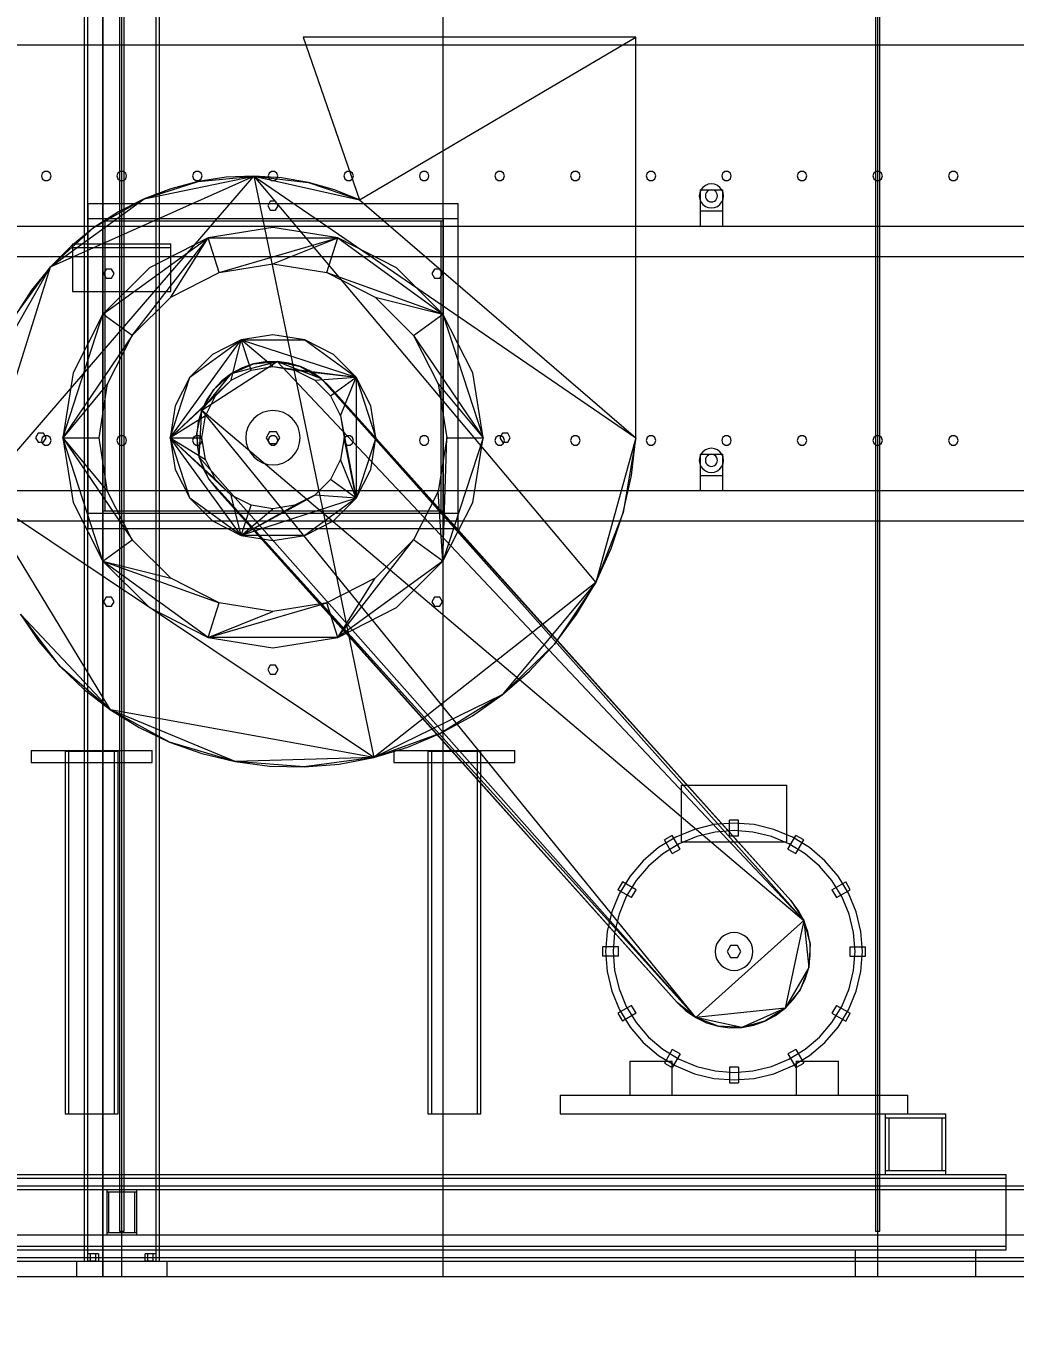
# Model space of a CAD drawing. Header units: millimetres. Extents: x -1970 to 59977, y -50268 to 6837.
# Drawn here: x 44712 to 46021, y -56 to 1655 of the extents above; entities that cross this region are included whole.
import ezdxf

# ---------------------------------------------------------------- set-up
doc = ezdxf.new("R2010")
doc.units = ezdxf.units.MM
for name, color, linetype, lineweight in [('COTAS_O', 1, 'Continuous', 0), ('COTAS_P', 1, 'Continuous', 0), ('lateral_secador', 7, 'Continuous', 0)]:
    doc.layers.add(name, color=color, linetype=linetype, lineweight=lineweight)
doc.dimstyles.new('R19_100', dxfattribs={"dimtxt": 250, "dimasz": 150, "dimexe": 150, "dimexo": 80, "dimgap": 100, "dimtad": 1, "dimtih": 1, "dimtoh": 1, "dimdsep": 46, "dimcen": 0.09, "dimadec": 0, "dimazin": 0, "dimtfac": 1, "dimtdec": 4, "dimtofl": 0, "dimtmove": 0, "dimatfit": 3, "dimfxl": 1, "dimtolj": 1, "dimtzin": 0, "dimarcsym": 0})

# ---------------------------------------------------------------- blocks, each defined once
blk = doc.blocks.new('*D22')
at = {"layer": 'COTAS_O', "color": 0, "lineweight": -2, "transparency": 16777216}
for p, q in [((38839.3, -80), (38839.3, -1050)), ((58839.3, -80), (58839.3, -1050)), ((38989.3, -900), (58689.3, -900))]:
    blk.add_line(p, q, dxfattribs=at)
at = {"layer": 'COTAS_O', "color": 0, "transparency": 16777216}
for points in [[(38989.3, -875), (38989.3, -925), (38839.3, -900)], [(58689.3, -875), (58689.3, -925), (58839.3, -900)]]:
    blk.add_solid(points, dxfattribs=at)
at = {"layer": 'Defpoints', "color": 0, "transparency": 16777216}
for p in [(38839.3, 0), (58839.3, 0), (58839.3, -900)]:
    blk.add_point(p, dxfattribs=at)
blk = doc.blocks.new('*D24')
at = {"layer": 'COTAS_P', "color": 0, "lineweight": -2, "transparency": 16777216}
for p, q in [((112.7, -80), (112.7, -2650)), ((59977.3, -80), (59977.3, -2650)), ((262.7, -2500), (59827.3, -2500))]:
    blk.add_line(p, q, dxfattribs=at)
at = {"layer": 'COTAS_P', "color": 0, "transparency": 16777216}
for points in [[(262.7, -2475), (262.7, -2525), (112.7, -2500)], [(59827.3, -2475), (59827.3, -2525), (59977.3, -2500)]]:
    blk.add_solid(points, dxfattribs=at)
at = {"layer": 'Defpoints', "color": 0, "transparency": 16777216}
for p in [(112.7, 0), (59977.3, 0), (59977.3, -2500)]:
    blk.add_point(p, dxfattribs=at)

msp = doc.modelspace()

# ---------------------------------------------------------------- linework, layer by layer
at = {"layer": 'lateral_secador'}
for p, q in [((44789.253, 2925), (44789.253, 20)), ((44794.253, 20), (44794.253, 2925)), ((44814.253, 0), (44814.253, 2925)), ((44814.253, 2925), (44814.253, 1400)), ((44836.253, 2925), (44836.253, 60)), ((44839.253, 0), (44839.253, 2925)), ((44839.253, 1400), (44839.253, 2925)), ((44842.253, 60), (44842.253, 2925)), ((44884.253, 2925), (44884.253, 20)), ((44889.253, 20), (44889.253, 2925)), ((45264.253, 0), (45264.253, 2925)), ((45264.253, 1400), (45264.253, 2925)), ((45836.253, 2925), (45836.253, 60)), ((45839.253, 0), (45839.253, 2925)), ((45842.253, 60), (45842.253, 2925)), ((39189.253, 1630), (58489.253, 1630)), ((45519.253, 1640), (45079.253, 1640)), ((45079.253, 1640), (45153.83, 1424.797)), ((45153.83, 1424.797), (45519.253, 1640)), ((45519.253, 1110), (45519.253, 1640)), ((44650.883, 1035.68), (45014.035, 1456.166)), ((44734.116, 1460.082), (44732.903, 1456.35)), ((44732.903, 1456.35), (44734.116, 1452.618)), ((44737.291, 1462.389), (44734.116, 1460.082)), ((44741.215, 1462.389), (44737.291, 1462.389)), ((44744.39, 1460.082), (44741.215, 1462.389)), ((44745.603, 1456.35), (44744.39, 1460.082)), ((44744.39, 1452.618), (44745.603, 1456.35)), ((44744.721, 1336.003), (45014.035, 1456.166)), ((44834.116, 1460.082), (44832.903, 1456.35)), ((44832.903, 1456.35), (44834.116, 1452.618)), ((44837.291, 1462.389), (44834.116, 1460.082)), ((44841.215, 1462.389), (44837.291, 1462.389)), ((44844.39, 1460.082), (44841.215, 1462.389)), ((44845.603, 1456.35), (44844.39, 1460.082)), ((44844.39, 1452.618), (44845.603, 1456.35)), ((44868.793, 1426.139), (45014.035, 1456.166)), ((44934.116, 1460.082), (44932.903, 1456.35)), ((44932.903, 1456.35), (44934.116, 1452.618)), ((44937.291, 1462.389), (44934.116, 1460.082)), ((44941.215, 1462.389), (44937.291, 1462.389)), ((44940.439, 1449.018), (45014.035, 1456.166)), ((44944.39, 1460.082), (44941.215, 1462.389)), ((44945.603, 1456.35), (44944.39, 1460.082)), ((44944.39, 1452.618), (44945.603, 1456.35)), ((45014.035, 1456.166), (44977.205, 1454.562)), ((45014.035, 1456.166), (45086.226, 1447.791)), ((45050.51, 1453.878), (45014.035, 1456.166)), ((45014.035, 1456.166), (45153.83, 1424.797)), ((45014.035, 1456.166), (45519.253, 1110)), ((45014.035, 1456.166), (45466.161, 918.439)), ((45014.035, 1456.166), (45172.691, 686.788)), ((45034.116, 1460.082), (45032.903, 1456.35)), ((45032.903, 1456.35), (45034.116, 1452.618)), ((45037.291, 1462.389), (45034.116, 1460.082)), ((45041.215, 1462.389), (45037.291, 1462.389)), ((45044.39, 1460.082), (45041.215, 1462.389)), ((45045.603, 1456.35), (45044.39, 1460.082)), ((45044.39, 1452.618), (45045.603, 1456.35)), ((45134.116, 1460.082), (45132.903, 1456.35)), ((45132.903, 1456.35), (45134.116, 1452.618)), ((45137.291, 1462.389), (45134.116, 1460.082)), ((45141.215, 1462.389), (45137.291, 1462.389)), ((45144.39, 1460.082), (45141.215, 1462.389)), ((45145.603, 1456.35), (45144.39, 1460.082)), ((45144.39, 1452.618), (45145.603, 1456.35)), ((45234.116, 1460.082), (45232.903, 1456.35)), ((45232.903, 1456.35), (45234.116, 1452.618)), ((45237.291, 1462.389), (45234.116, 1460.082)), ((45241.215, 1462.389), (45237.291, 1462.389)), ((45244.39, 1460.082), (45241.215, 1462.389)), ((45245.603, 1456.35), (45244.39, 1460.082)), ((45244.39, 1452.618), (45245.603, 1456.35)), ((45334.116, 1460.082), (45332.903, 1456.35)), ((45332.903, 1456.35), (45334.116, 1452.618)), ((45337.291, 1462.389), (45334.116, 1460.082)), ((45341.215, 1462.389), (45337.291, 1462.389)), ((45344.39, 1460.082), (45341.215, 1462.389)), ((45345.603, 1456.35), (45344.39, 1460.082)), ((45344.39, 1452.618), (45345.603, 1456.35)), ((45434.116, 1460.082), (45432.903, 1456.35)), ((45432.903, 1456.35), (45434.116, 1452.618)), ((45437.291, 1462.389), (45434.116, 1460.082)), ((45441.215, 1462.389), (45437.291, 1462.389)), ((45444.39, 1460.082), (45441.215, 1462.389)), ((45445.603, 1456.35), (45444.39, 1460.082)), ((45444.39, 1452.618), (45445.603, 1456.35)), ((45534.116, 1460.082), (45532.903, 1456.35)), ((45532.903, 1456.35), (45534.116, 1452.618)), ((45537.291, 1462.389), (45534.116, 1460.082)), ((45541.215, 1462.389), (45537.291, 1462.389)), ((45544.39, 1460.082), (45541.215, 1462.389)), ((45545.603, 1456.35), (45544.39, 1460.082)), ((45544.39, 1452.618), (45545.603, 1456.35)), ((45634.116, 1460.082), (45632.903, 1456.35)), ((45632.903, 1456.35), (45634.116, 1452.618)), ((45637.291, 1462.389), (45634.116, 1460.082)), ((45641.215, 1462.389), (45637.291, 1462.389)), ((45644.39, 1460.082), (45641.215, 1462.389)), ((45645.603, 1456.35), (45644.39, 1460.082)), ((45644.39, 1452.618), (45645.603, 1456.35)), ((45734.116, 1460.082), (45732.903, 1456.35)), ((45732.903, 1456.35), (45734.116, 1452.618)), ((45737.291, 1462.389), (45734.116, 1460.082)), ((45741.215, 1462.389), (45737.291, 1462.389)), ((45744.39, 1460.082), (45741.215, 1462.389)), ((45745.603, 1456.35), (45744.39, 1460.082)), ((45744.39, 1452.618), (45745.603, 1456.35)), ((45834.116, 1460.082), (45832.903, 1456.35)), ((45832.903, 1456.35), (45834.116, 1452.618)), ((45837.291, 1462.389), (45834.116, 1460.082)), ((45841.215, 1462.389), (45837.291, 1462.389)), ((45844.39, 1460.082), (45841.215, 1462.389)), ((45845.603, 1456.35), (45844.39, 1460.082)), ((45844.39, 1452.618), (45845.603, 1456.35)), ((45934.116, 1460.082), (45932.903, 1456.35)), ((45932.903, 1456.35), (45934.116, 1452.618)), ((45937.291, 1462.389), (45934.116, 1460.082)), ((45941.215, 1462.389), (45937.291, 1462.389)), ((45944.39, 1460.082), (45941.215, 1462.389)), ((45945.603, 1456.35), (45944.39, 1460.082)), ((45944.39, 1452.618), (45945.603, 1456.35)), ((44734.116, 1452.618), (44737.291, 1450.311)), ((44737.291, 1450.311), (44741.215, 1450.311)), ((44741.215, 1450.311), (44744.39, 1452.618)), ((44834.116, 1452.618), (44837.291, 1450.311)), ((44837.291, 1450.311), (44841.215, 1450.311)), ((44841.215, 1450.311), (44844.39, 1452.618)), ((44868.793, 1426.139), (44940.439, 1449.018)), ((44904.159, 1439.529), (44868.793, 1426.139)), ((44940.439, 1449.018), (44904.159, 1439.529)), ((44934.116, 1452.618), (44937.291, 1450.311)), ((44937.291, 1450.311), (44941.215, 1450.311)), ((44977.205, 1454.562), (44940.439, 1449.018)), ((44941.215, 1450.311), (44944.39, 1452.618)), ((45034.116, 1452.618), (45037.291, 1450.311)), ((45037.291, 1450.311), (45041.215, 1450.311)), ((45041.215, 1450.311), (45044.39, 1452.618)), ((45086.226, 1447.791), (45050.51, 1453.878)), ((45086.226, 1447.791), (45153.83, 1424.797)), ((45120.789, 1438.04), (45086.226, 1447.791)), ((45153.83, 1424.797), (45120.789, 1438.04)), ((45134.116, 1452.618), (45137.291, 1450.311)), ((45137.291, 1450.311), (45141.215, 1450.311)), ((45141.215, 1450.311), (45144.39, 1452.618)), ((45234.116, 1452.618), (45237.291, 1450.311)), ((45237.291, 1450.311), (45241.215, 1450.311)), ((45241.215, 1450.311), (45244.39, 1452.618)), ((45334.116, 1452.618), (45337.291, 1450.311)), ((45337.291, 1450.311), (45341.215, 1450.311)), ((45341.215, 1450.311), (45344.39, 1452.618)), ((45434.116, 1452.618), (45437.291, 1450.311)), ((45437.291, 1450.311), (45441.215, 1450.311)), ((45441.215, 1450.311), (45444.39, 1452.618)), ((45534.116, 1452.618), (45537.291, 1450.311)), ((45537.291, 1450.311), (45541.215, 1450.311)), ((45541.215, 1450.311), (45544.39, 1452.618)), ((45605.397, 1438), (45603.798, 1434.141)), ((45604.253, 1438), (45634.253, 1438)), ((45604.253, 1438), (45604.253, 1410)), ((45607.939, 1441.314), (45605.397, 1438)), ((45611.253, 1443.856), (45607.939, 1441.314)), ((45615.112, 1445.455), (45611.253, 1443.856)), ((45619.253, 1446), (45615.112, 1445.455)), ((45617.182, 1437.727), (45615.253, 1436.928)), ((45619.253, 1438), (45617.182, 1437.727)), ((45623.394, 1445.455), (45619.253, 1446)), ((45621.324, 1437.727), (45619.253, 1438)), ((45623.253, 1436.928), (45621.324, 1437.727)), ((45627.253, 1443.856), (45623.394, 1445.455)), ((45630.567, 1441.314), (45627.253, 1443.856)), ((45633.109, 1438), (45630.567, 1441.314)), ((45634.708, 1434.141), (45633.109, 1438)), ((45634.116, 1452.618), (45637.291, 1450.311)), ((45634.253, 1410), (45634.253, 1438)), ((45637.291, 1450.311), (45641.215, 1450.311)), ((45641.215, 1450.311), (45644.39, 1452.618)), ((45734.116, 1452.618), (45737.291, 1450.311)), ((45737.291, 1450.311), (45741.215, 1450.311)), ((45741.215, 1450.311), (45744.39, 1452.618)), ((45834.116, 1452.618), (45837.291, 1450.311)), ((45837.291, 1450.311), (45841.215, 1450.311)), ((45841.215, 1450.311), (45844.39, 1452.618)), ((45934.116, 1452.618), (45937.291, 1450.311)), ((45937.291, 1450.311), (45941.215, 1450.311)), ((45941.215, 1450.311), (45944.39, 1452.618)), ((44744.721, 1336.003), (44868.793, 1426.139)), ((44802.473, 1388.051), (44868.793, 1426.139)), ((44868.793, 1426.139), (44834.759, 1408.935)), ((45035.753, 1423.062), (45032.253, 1417)), ((45042.753, 1423.062), (45035.753, 1423.062)), ((45046.253, 1417), (45042.753, 1423.062)), ((45153.83, 1424.797), (45519.253, 1110)), ((45603.798, 1434.141), (45603.253, 1430)), ((45603.253, 1430), (45603.798, 1425.859)), ((45603.798, 1425.859), (45605.397, 1422)), ((45605.397, 1422), (45607.939, 1418.686)), ((45611.526, 1432.071), (45611.253, 1430)), ((45611.253, 1430), (45611.526, 1427.929)), ((45612.325, 1434), (45611.526, 1432.071)), ((45611.526, 1427.929), (45612.325, 1426)), ((45613.596, 1435.657), (45612.325, 1434)), ((45612.325, 1426), (45613.596, 1424.343)), ((45615.253, 1436.928), (45613.596, 1435.657)), ((45613.596, 1424.343), (45615.253, 1423.072)), ((45615.253, 1423.072), (45617.182, 1422.273)), ((45617.182, 1422.273), (45619.253, 1422)), ((45619.253, 1422), (45621.324, 1422.273)), ((45621.324, 1422.273), (45623.253, 1423.072)), ((45624.91, 1435.657), (45623.253, 1436.928)), ((45623.253, 1423.072), (45624.91, 1424.343)), ((45626.181, 1434), (45624.91, 1435.657)), ((45624.91, 1424.343), (45626.181, 1426)), ((45626.98, 1432.071), (45626.181, 1434)), ((45626.181, 1426), (45626.98, 1427.929)), ((45627.253, 1430), (45626.98, 1432.071)), ((45626.98, 1427.929), (45627.253, 1430)), ((45630.567, 1418.686), (45633.109, 1422)), ((45633.109, 1422), (45634.708, 1425.859)), ((45635.253, 1430), (45634.708, 1434.141)), ((45634.708, 1425.859), (45635.253, 1430)), ((44794.253, 1420), (45284.253, 1420)), ((44794.253, 1420), (44794.253, 1400)), ((44834.759, 1408.935), (44802.473, 1388.051)), ((45032.253, 1417), (45035.753, 1410.938)), ((45035.753, 1410.938), (45042.753, 1410.938)), ((45042.753, 1410.938), (45046.253, 1417)), ((45284.253, 1400), (45284.253, 1420)), ((45604.253, 1410), (45634.253, 1410)), ((45604.253, 1410), (45604.253, 1390)), ((45607.939, 1418.686), (45611.253, 1416.144)), ((45611.253, 1416.144), (45615.112, 1414.545)), ((45615.112, 1414.545), (45619.253, 1414)), ((45619.253, 1414), (45623.394, 1414.545)), ((45623.394, 1414.545), (45627.253, 1416.144)), ((45627.253, 1416.144), (45630.567, 1418.686)), ((45634.253, 1390), (45634.253, 1410)), ((39189.253, 1390), (58489.253, 1390)), ((44744.721, 1336.003), (44802.473, 1388.051)), ((44802.473, 1388.051), (44772.334, 1363.666)), ((44794.253, 1400), (45284.253, 1400)), ((44794.253, 1400), (44814.253, 1400)), ((44794.253, 1400), (44794.253, 1010)), ((44814.253, 1400), (44839.253, 1400)), ((44814.253, 1400), (45264.253, 1400)), ((44814.253, 1400), (44814.253, 1397)), ((44814.253, 1010), (44814.253, 1400)), ((44814.253, 1397), (45264.253, 1397)), ((44814.253, 1397), (44817.253, 1397)), ((44814.253, 1397), (44814.253, 1013)), ((44817.253, 1013), (44817.253, 1397)), ((44839.253, 1400), (45264.253, 1400)), ((45039.253, 1388), (44953.346, 1374.394)), ((45125.16, 1374.394), (45039.253, 1388)), ((45261.253, 1397), (45264.253, 1397)), ((45261.253, 1397), (45261.253, 1013)), ((45264.253, 1397), (45264.253, 1400)), ((45264.253, 1400), (45284.253, 1400)), ((45264.253, 1400), (45264.253, 1010)), ((45264.253, 1013), (45264.253, 1397)), ((45284.253, 1010), (45284.253, 1400)), ((45604.253, 1390), (45634.253, 1390)), ((44814.346, 1273.404), (44953.346, 1374.394)), ((44853.179, 1245.191), (44953.346, 1374.394)), ((44953.346, 1374.394), (44875.849, 1334.907)), ((44904.063, 1296.074), (44953.346, 1374.394)), ((44953.346, 1374.394), (45125.16, 1374.394)), ((44968.179, 1328.743), (44953.346, 1374.394)), ((44968.179, 1328.743), (45125.16, 1374.394)), ((45039.253, 1340), (45125.16, 1374.394)), ((45110.327, 1328.743), (45125.16, 1374.394)), ((45125.16, 1374.394), (45264.16, 1273.404)), ((45202.657, 1334.907), (45125.16, 1374.394)), ((44772.334, 1363.666), (44744.721, 1336.003)), ((44774.253, 1366.5), (44904.253, 1366.5)), ((44774.253, 1366.5), (44774.253, 1303.5)), ((44774.253, 1366.5), (44774.253, 1361.5)), ((44774.253, 1361.5), (44904.253, 1361.5)), ((44904.253, 1303.5), (44904.253, 1366.5)), ((44904.253, 1361.5), (44904.253, 1366.5)), ((39189.253, 1350), (58489.253, 1350)), ((44650.883, 1035.68), (44744.721, 1336.003)), ((44666.252, 1198.403), (44744.721, 1336.003)), ((44698.479, 1271.933), (44744.721, 1336.003)), ((44744.721, 1336.003), (44719.993, 1305.324)), ((44968.179, 1328.743), (45039.253, 1340)), ((45039.253, 1340), (45110.327, 1328.743)), ((44875.849, 1334.907), (44814.346, 1273.404)), ((44818.671, 1333.144), (44815.171, 1327.082)), ((44815.171, 1327.082), (44818.671, 1321.02)), ((44825.671, 1333.144), (44818.671, 1333.144)), ((44818.671, 1321.02), (44825.671, 1321.02)), ((44829.171, 1327.082), (44825.671, 1333.144)), ((44825.671, 1321.02), (44829.171, 1327.082)), ((44904.063, 1296.074), (44968.179, 1328.743)), ((45110.327, 1328.743), (45264.16, 1273.404)), ((45110.327, 1328.743), (45174.443, 1296.074)), ((45264.16, 1273.404), (45202.657, 1334.907)), ((45252.835, 1333.144), (45249.335, 1327.082)), ((45249.335, 1327.082), (45252.835, 1321.02)), ((45259.835, 1333.144), (45252.835, 1333.144)), ((45252.835, 1321.02), (45259.835, 1321.02)), ((45263.335, 1327.082), (45259.835, 1333.144)), ((45259.835, 1321.02), (45263.335, 1327.082)), ((44719.993, 1305.324), (44698.479, 1271.933)), ((44774.253, 1303.5), (44904.253, 1303.5)), ((44853.179, 1245.191), (44904.063, 1296.074)), ((45174.443, 1296.074), (45264.16, 1273.404)), ((45174.443, 1296.074), (45225.327, 1245.191)), ((44761.253, 1110), (44814.346, 1273.404)), ((44814.346, 1273.404), (44774.859, 1195.907)), ((44853.179, 1245.191), (44814.346, 1273.404)), ((45225.327, 1245.191), (45264.16, 1273.404)), ((45264.16, 1273.404), (45317.253, 1110)), ((45303.647, 1195.907), (45264.16, 1273.404)), ((44853.179, 1245.191), (44761.253, 1110)), ((44820.51, 1181.074), (44853.179, 1245.191)), ((44903.253, 1110), (44997.227, 1239.344)), ((44929.227, 1189.939), (44997.227, 1239.344)), ((44997.227, 1239.344), (44959.314, 1220.026)), ((44984.001, 1186.048), (44997.227, 1239.344)), ((45039.253, 1246), (44997.227, 1239.344)), ((44997.227, 1239.344), (45081.279, 1239.344)), ((44997.227, 1239.344), (45149.279, 1189.939)), ((45010.206, 1199.399), (44997.227, 1239.344)), ((45039.253, 1204), (44997.227, 1239.344)), ((45081.279, 1239.344), (45039.253, 1246)), ((45081.279, 1239.344), (45149.279, 1189.939)), ((45119.192, 1220.026), (45081.279, 1239.344)), ((45225.327, 1245.191), (45317.253, 1110)), ((45225.327, 1245.191), (45257.996, 1181.074)), ((44959.314, 1220.026), (44929.227, 1189.939)), ((45149.279, 1189.939), (45119.192, 1220.026)), ((44945.028, 1146.37), (45044.726, 1210.852)), ((44984.001, 1186.048), (45010.206, 1199.399)), ((44984.401, 1194.807), (45044.726, 1210.852)), ((44984.401, 1194.807), (45013.293, 1207.607)), ((44998.343, 1202.344), (44984.401, 1194.807)), ((45013.293, 1207.607), (44998.343, 1202.344)), ((45010.206, 1199.399), (45039.253, 1204)), ((45013.293, 1207.607), (45044.726, 1210.852)), ((45028.881, 1210.466), (45013.293, 1207.607)), ((45044.726, 1210.852), (45028.881, 1210.466)), ((45039.253, 1204), (45149.279, 1189.939)), ((45039.253, 1204), (45068.3, 1199.399)), ((45044.726, 1210.852), (45075.623, 1204.224)), ((45060.435, 1208.754), (45044.726, 1210.852)), ((45044.726, 1210.852), (45102.96, 1188.374)), ((45044.726, 1210.852), (45741.597, 470.91)), ((45075.623, 1204.224), (45060.435, 1208.754)), ((45068.3, 1199.399), (45149.279, 1189.939)), ((45068.3, 1199.399), (45094.505, 1186.048)), ((45075.623, 1204.224), (45102.96, 1188.374)), ((45089.915, 1197.375), (45075.623, 1204.224)), ((44774.859, 1195.907), (44761.253, 1110)), ((44820.51, 1181.074), (44761.253, 1110)), ((44809.253, 1110), (44820.51, 1181.074)), ((44903.253, 1110), (44929.227, 1189.939)), ((44984.001, 1186.048), (44903.253, 1110)), ((44929.227, 1189.939), (44909.909, 1152.026)), ((44945.028, 1146.37), (44984.401, 1194.807)), ((44960.879, 1173.707), (44984.401, 1194.807)), ((44971.81, 1185.183), (44960.879, 1173.707)), ((44963.206, 1165.252), (44984.001, 1186.048)), ((44984.401, 1194.807), (44971.81, 1185.183)), ((45102.96, 1188.374), (45089.915, 1197.375)), ((45094.505, 1186.048), (45149.279, 1189.939)), ((45094.505, 1186.048), (45115.3, 1165.252)), ((45102.96, 1188.374), (45724.436, 497.443)), ((45114.436, 1177.443), (45102.96, 1188.374)), ((45102.96, 1188.374), (45741.597, 470.91)), ((45115.3, 1165.252), (45149.279, 1189.939)), ((45128.652, 1139.048), (45149.279, 1189.939)), ((45149.279, 1189.939), (45175.253, 1110)), ((45168.597, 1152.026), (45149.279, 1189.939)), ((45149.279, 1189.939), (45149.279, 1030.061)), ((45257.996, 1181.074), (45317.253, 1110)), ((45257.996, 1181.074), (45269.253, 1110)), ((45317.253, 1110), (45303.647, 1195.907)), ((44963.206, 1165.252), (44903.253, 1110)), ((44945.028, 1146.37), (44960.879, 1173.707)), ((44949.854, 1139.048), (44963.206, 1165.252)), ((44960.879, 1173.707), (44951.878, 1160.662)), ((45724.436, 497.443), (45114.436, 1177.443)), ((45115.3, 1165.252), (45128.652, 1139.048)), ((44909.909, 1152.026), (44903.253, 1110)), ((44951.878, 1160.662), (44945.028, 1146.37)), ((45175.253, 1110), (45168.597, 1152.026)), ((44949.854, 1139.048), (44903.253, 1110)), ((44938.401, 1115.473), (44945.028, 1146.37)), ((44940.499, 1131.182), (44938.401, 1115.473)), ((44945.028, 1146.37), (44940.499, 1131.182)), ((44941.646, 1084.04), (44945.028, 1146.37)), ((45598.591, 342.625), (44945.028, 1146.37)), ((44945.028, 1146.37), (45741.597, 470.91)), ((44945.253, 1110), (44949.854, 1139.048)), ((45009.32, 1130.001), (45005.993, 1123.777)), ((45013.797, 1135.456), (45009.32, 1130.001)), ((45019.252, 1139.933), (45013.797, 1135.456)), ((45025.476, 1143.26), (45019.252, 1139.933)), ((45032.23, 1145.308), (45025.476, 1143.26)), ((45039.253, 1146), (45032.23, 1145.308)), ((45046.276, 1145.308), (45039.253, 1146)), ((45053.03, 1143.26), (45046.276, 1145.308)), ((45059.253, 1139.933), (45053.03, 1143.26)), ((45064.709, 1135.456), (45059.253, 1139.933)), ((45069.186, 1130.001), (45064.709, 1135.456)), ((45072.513, 1123.777), (45069.186, 1130.001)), ((45128.652, 1139.048), (45149.279, 1030.061)), ((45128.652, 1139.048), (45133.253, 1110)), ((44728.753, 1116.062), (44725.253, 1110)), ((44735.753, 1116.062), (44728.753, 1116.062)), ((44739.253, 1110), (44735.753, 1116.062)), ((44941.646, 1084.04), (44938.401, 1115.473)), ((44938.401, 1115.473), (44938.787, 1099.629)), ((45003.945, 1117.023), (45003.253, 1110)), ((45005.993, 1123.777), (45003.945, 1117.023)), ((45034.753, 1117.794), (45030.253, 1110)), ((45043.753, 1117.794), (45034.753, 1117.794)), ((45048.253, 1110), (45043.753, 1117.794)), ((45074.561, 1117.023), (45072.513, 1123.777)), ((45075.253, 1110), (45074.561, 1117.023)), ((45342.753, 1116.062), (45339.253, 1110)), ((45349.753, 1116.062), (45342.753, 1116.062)), ((45353.253, 1110), (45349.753, 1116.062)), ((44725.253, 1110), (44728.753, 1103.938)), ((44728.753, 1103.938), (44735.753, 1103.938)), ((44734.116, 1110.082), (44732.903, 1106.35)), ((44732.903, 1106.35), (44734.116, 1102.618)), ((44737.291, 1112.389), (44734.116, 1110.082)), ((44734.116, 1102.618), (44737.291, 1100.311)), ((44735.753, 1103.938), (44739.253, 1110)), ((44741.215, 1112.389), (44737.291, 1112.389)), ((44737.291, 1100.311), (44741.215, 1100.311)), ((44744.39, 1110.082), (44741.215, 1112.389)), ((44741.215, 1100.311), (44744.39, 1102.618)), ((44745.603, 1106.35), (44744.39, 1110.082)), ((44744.39, 1102.618), (44745.603, 1106.35)), ((44761.253, 1110), (44809.253, 1110)), ((44761.253, 1110), (44820.51, 1038.926)), ((44814.346, 946.596), (44761.253, 1110)), ((44761.253, 1110), (44774.859, 1024.093)), ((44761.253, 1110), (44853.179, 974.809)), ((44820.51, 1038.926), (44809.253, 1110)), ((44834.116, 1110.082), (44832.903, 1106.35)), ((44832.903, 1106.35), (44834.116, 1102.618)), ((44837.291, 1112.389), (44834.116, 1110.082)), ((44834.116, 1102.618), (44837.291, 1100.311)), ((44841.215, 1112.389), (44837.291, 1112.389)), ((44837.291, 1100.311), (44841.215, 1100.311)), ((44844.39, 1110.082), (44841.215, 1112.389)), ((44841.215, 1100.311), (44844.39, 1102.618)), ((44845.603, 1106.35), (44844.39, 1110.082)), ((44844.39, 1102.618), (44845.603, 1106.35)), ((44903.253, 1110), (44945.253, 1110)), ((44903.253, 1110), (44949.854, 1080.952)), ((44929.227, 1030.061), (44903.253, 1110)), ((44903.253, 1110), (44909.909, 1067.974)), ((44903.253, 1110), (44963.206, 1054.748)), ((44997.227, 980.656), (44903.253, 1110)), ((44903.253, 1110), (44984.001, 1033.952)), ((44934.116, 1110.082), (44932.903, 1106.35)), ((44932.903, 1106.35), (44934.116, 1102.618)), ((44937.291, 1112.389), (44934.116, 1110.082)), ((44934.116, 1102.618), (44937.291, 1100.311)), ((44941.215, 1112.389), (44937.291, 1112.389)), ((44937.291, 1100.311), (44941.215, 1100.311)), ((44938.787, 1099.629), (44941.646, 1084.04)), ((44944.39, 1110.082), (44941.215, 1112.389)), ((44941.215, 1100.311), (44944.39, 1102.618)), ((44945.603, 1106.35), (44944.39, 1110.082)), ((44944.39, 1102.618), (44945.603, 1106.35)), ((44949.854, 1080.952), (44945.253, 1110)), ((45003.253, 1110), (45003.945, 1102.977)), ((45003.945, 1102.977), (45005.993, 1096.223)), ((45005.993, 1096.223), (45009.32, 1089.999)), ((45030.253, 1110), (45034.753, 1102.206)), ((45034.116, 1110.082), (45032.903, 1106.35)), ((45032.903, 1106.35), (45034.116, 1102.618)), ((45037.291, 1112.389), (45034.116, 1110.082)), ((45034.116, 1102.618), (45037.291, 1100.311)), ((45034.753, 1102.206), (45043.753, 1102.206)), ((45041.215, 1112.389), (45037.291, 1112.389)), ((45037.291, 1100.311), (45041.215, 1100.311)), ((45044.39, 1110.082), (45041.215, 1112.389)), ((45041.215, 1100.311), (45044.39, 1102.618)), ((45043.753, 1102.206), (45048.253, 1110)), ((45045.603, 1106.35), (45044.39, 1110.082)), ((45044.39, 1102.618), (45045.603, 1106.35)), ((45069.186, 1089.999), (45072.513, 1096.223)), ((45072.513, 1096.223), (45074.561, 1102.977)), ((45074.561, 1102.977), (45075.253, 1110)), ((45133.253, 1110), (45128.652, 1080.952)), ((45134.116, 1110.082), (45132.903, 1106.35)), ((45132.903, 1106.35), (45134.116, 1102.618)), ((45149.279, 1030.061), (45133.253, 1110)), ((45137.291, 1112.389), (45134.116, 1110.082)), ((45134.116, 1102.618), (45137.291, 1100.311)), ((45141.215, 1112.389), (45137.291, 1112.389)), ((45137.291, 1100.311), (45141.215, 1100.311)), ((45144.39, 1110.082), (45141.215, 1112.389)), ((45141.215, 1100.311), (45144.39, 1102.618)), ((45145.603, 1106.35), (45144.39, 1110.082)), ((45144.39, 1102.618), (45145.603, 1106.35)), ((45175.253, 1110), (45149.279, 1030.061)), ((45168.597, 1067.974), (45175.253, 1110)), ((45234.116, 1110.082), (45232.903, 1106.35)), ((45232.903, 1106.35), (45234.116, 1102.618)), ((45237.291, 1112.389), (45234.116, 1110.082)), ((45234.116, 1102.618), (45237.291, 1100.311)), ((45241.215, 1112.389), (45237.291, 1112.389)), ((45237.291, 1100.311), (45241.215, 1100.311)), ((45244.39, 1110.082), (45241.215, 1112.389)), ((45241.215, 1100.311), (45244.39, 1102.618)), ((45245.603, 1106.35), (45244.39, 1110.082)), ((45244.39, 1102.618), (45245.603, 1106.35)), ((45269.253, 1110), (45257.996, 1038.926)), ((45317.253, 1110), (45264.16, 946.596)), ((45264.16, 946.596), (45269.253, 1110)), ((45269.253, 1110), (45317.253, 1110)), ((45303.647, 1024.093), (45317.253, 1110)), ((45334.116, 1110.082), (45332.903, 1106.35)), ((45332.903, 1106.35), (45334.116, 1102.618)), ((45337.291, 1112.389), (45334.116, 1110.082)), ((45334.116, 1102.618), (45337.291, 1100.311)), ((45341.215, 1112.389), (45337.291, 1112.389)), ((45337.291, 1100.311), (45341.215, 1100.311)), ((45339.253, 1110), (45342.753, 1103.938)), ((45344.39, 1110.082), (45341.215, 1112.389)), ((45341.215, 1100.311), (45344.39, 1102.618)), ((45342.753, 1103.938), (45349.753, 1103.938)), ((45345.603, 1106.35), (45344.39, 1110.082)), ((45344.39, 1102.618), (45345.603, 1106.35)), ((45349.753, 1103.938), (45353.253, 1110)), ((45434.116, 1110.082), (45432.903, 1106.35)), ((45432.903, 1106.35), (45434.116, 1102.618)), ((45437.291, 1112.389), (45434.116, 1110.082)), ((45434.116, 1102.618), (45437.291, 1100.311)), ((45441.215, 1112.389), (45437.291, 1112.389)), ((45437.291, 1100.311), (45441.215, 1100.311)), ((45444.39, 1110.082), (45441.215, 1112.389)), ((45441.215, 1100.311), (45444.39, 1102.618)), ((45445.603, 1106.35), (45444.39, 1110.082)), ((45444.39, 1102.618), (45445.603, 1106.35)), ((45519.253, 1110), (45466.161, 918.439)), ((45519.253, 1110), (45502.71, 1010.784)), ((45513.583, 1059.797), (45519.253, 1110)), ((45534.116, 1110.082), (45532.903, 1106.35)), ((45532.903, 1106.35), (45534.116, 1102.618)), ((45537.291, 1112.389), (45534.116, 1110.082)), ((45534.116, 1102.618), (45537.291, 1100.311)), ((45541.215, 1112.389), (45537.291, 1112.389)), ((45537.291, 1100.311), (45541.215, 1100.311)), ((45544.39, 1110.082), (45541.215, 1112.389)), ((45541.215, 1100.311), (45544.39, 1102.618)), ((45545.603, 1106.35), (45544.39, 1110.082)), ((45544.39, 1102.618), (45545.603, 1106.35)), ((45615.112, 1095.455), (45611.253, 1093.856)), ((45619.253, 1096), (45615.112, 1095.455)), ((45623.394, 1095.455), (45619.253, 1096)), ((45627.253, 1093.856), (45623.394, 1095.455)), ((45634.116, 1110.082), (45632.903, 1106.35)), ((45632.903, 1106.35), (45634.116, 1102.618)), ((45637.291, 1112.389), (45634.116, 1110.082)), ((45634.116, 1102.618), (45637.291, 1100.311)), ((45641.215, 1112.389), (45637.291, 1112.389)), ((45637.291, 1100.311), (45641.215, 1100.311)), ((45644.39, 1110.082), (45641.215, 1112.389)), ((45641.215, 1100.311), (45644.39, 1102.618)), ((45645.603, 1106.35), (45644.39, 1110.082)), ((45644.39, 1102.618), (45645.603, 1106.35)), ((45734.116, 1110.082), (45732.903, 1106.35)), ((45732.903, 1106.35), (45734.116, 1102.618)), ((45737.291, 1112.389), (45734.116, 1110.082)), ((45734.116, 1102.618), (45737.291, 1100.311)), ((45741.215, 1112.389), (45737.291, 1112.389)), ((45737.291, 1100.311), (45741.215, 1100.311)), ((45744.39, 1110.082), (45741.215, 1112.389)), ((45741.215, 1100.311), (45744.39, 1102.618)), ((45745.603, 1106.35), (45744.39, 1110.082)), ((45744.39, 1102.618), (45745.603, 1106.35)), ((45834.116, 1110.082), (45832.903, 1106.35)), ((45832.903, 1106.35), (45834.116, 1102.618)), ((45837.291, 1112.389), (45834.116, 1110.082)), ((45834.116, 1102.618), (45837.291, 1100.311)), ((45841.215, 1112.389), (45837.291, 1112.389)), ((45837.291, 1100.311), (45841.215, 1100.311)), ((45844.39, 1110.082), (45841.215, 1112.389)), ((45841.215, 1100.311), (45844.39, 1102.618)), ((45845.603, 1106.35), (45844.39, 1110.082)), ((45844.39, 1102.618), (45845.603, 1106.35)), ((45934.116, 1110.082), (45932.903, 1106.35)), ((45932.903, 1106.35), (45934.116, 1102.618)), ((45937.291, 1112.389), (45934.116, 1110.082)), ((45934.116, 1102.618), (45937.291, 1100.311)), ((45941.215, 1112.389), (45937.291, 1112.389)), ((45937.291, 1100.311), (45941.215, 1100.311)), ((45944.39, 1110.082), (45941.215, 1112.389)), ((45941.215, 1100.311), (45944.39, 1102.618)), ((45945.603, 1106.35), (45944.39, 1110.082)), ((45944.39, 1102.618), (45945.603, 1106.35)), ((44954.445, 1055.148), (44941.646, 1084.04)), ((44941.646, 1084.04), (44946.909, 1069.09)), ((45598.591, 342.625), (44941.646, 1084.04)), ((44963.206, 1054.748), (44949.854, 1080.952)), ((45009.32, 1089.999), (45013.797, 1084.544)), ((45013.797, 1084.544), (45019.252, 1080.067)), ((45019.252, 1080.067), (45025.476, 1076.74)), ((45053.03, 1076.74), (45059.253, 1080.067)), ((45059.253, 1080.067), (45064.709, 1084.544)), ((45064.709, 1084.544), (45069.186, 1089.999)), ((45128.652, 1080.952), (45115.3, 1054.748)), ((45149.279, 1030.061), (45128.652, 1080.952)), ((45603.798, 1084.141), (45603.253, 1080)), ((45603.253, 1080), (45603.798, 1075.859)), ((45605.397, 1088), (45603.798, 1084.141)), ((45604.253, 1088), (45634.253, 1088)), ((45604.253, 1088), (45604.253, 1060)), ((45607.939, 1091.314), (45605.397, 1088)), ((45611.253, 1093.856), (45607.939, 1091.314)), ((45611.526, 1082.071), (45611.253, 1080)), ((45611.253, 1080), (45611.526, 1077.929)), ((45612.325, 1084), (45611.526, 1082.071)), ((45613.596, 1085.657), (45612.325, 1084)), ((45615.253, 1086.928), (45613.596, 1085.657)), ((45617.182, 1087.727), (45615.253, 1086.928)), ((45619.253, 1088), (45617.182, 1087.727)), ((45621.324, 1087.727), (45619.253, 1088)), ((45623.253, 1086.928), (45621.324, 1087.727)), ((45624.91, 1085.657), (45623.253, 1086.928)), ((45626.181, 1084), (45624.91, 1085.657)), ((45626.98, 1082.071), (45626.181, 1084)), ((45627.253, 1080), (45626.98, 1082.071)), ((45626.98, 1077.929), (45627.253, 1080)), ((45630.567, 1091.314), (45627.253, 1093.856)), ((45633.109, 1088), (45630.567, 1091.314)), ((45634.708, 1084.141), (45633.109, 1088)), ((45634.253, 1060), (45634.253, 1088)), ((45635.253, 1080), (45634.708, 1084.141)), ((45634.708, 1075.859), (45635.253, 1080)), ((44909.909, 1067.974), (44929.227, 1030.061)), ((44946.909, 1069.09), (44954.445, 1055.148)), ((45025.476, 1076.74), (45032.23, 1074.692)), ((45032.23, 1074.692), (45039.253, 1074)), ((45039.253, 1074), (45046.276, 1074.692)), ((45046.276, 1074.692), (45053.03, 1076.74)), ((45149.279, 1030.061), (45168.597, 1067.974)), ((45603.798, 1075.859), (45605.397, 1072)), ((45605.397, 1072), (45607.939, 1068.686)), ((45607.939, 1068.686), (45611.253, 1066.144)), ((45611.253, 1066.144), (45615.112, 1064.545)), ((45611.526, 1077.929), (45612.325, 1076)), ((45612.325, 1076), (45613.596, 1074.343)), ((45613.596, 1074.343), (45615.253, 1073.072)), ((45615.112, 1064.545), (45619.253, 1064)), ((45615.253, 1073.072), (45617.182, 1072.273)), ((45617.182, 1072.273), (45619.253, 1072)), ((45619.253, 1072), (45621.324, 1072.273)), ((45619.253, 1064), (45623.394, 1064.545)), ((45621.324, 1072.273), (45623.253, 1073.072)), ((45623.253, 1073.072), (45624.91, 1074.343)), ((45623.394, 1064.545), (45627.253, 1066.144)), ((45624.91, 1074.343), (45626.181, 1076)), ((45626.181, 1076), (45626.98, 1077.929)), ((45627.253, 1066.144), (45630.567, 1068.686)), ((45630.567, 1068.686), (45633.109, 1072)), ((45633.109, 1072), (45634.708, 1075.859)), ((45574.07, 362.557), (44954.445, 1055.148)), ((44954.445, 1055.148), (44964.07, 1042.557)), ((45598.591, 342.625), (44954.445, 1055.148)), ((44984.001, 1033.952), (44963.206, 1054.748)), ((45115.3, 1054.748), (45094.505, 1033.952)), ((45149.279, 1030.061), (45115.3, 1054.748)), ((45502.71, 1010.784), (45513.583, 1059.797)), ((45604.253, 1060), (45634.253, 1060)), ((45604.253, 1060), (45604.253, 1040)), ((45634.253, 1040), (45634.253, 1060)), ((39189.253, 1040), (58489.253, 1040)), ((44824.199, 749.72), (44650.883, 1035.68)), ((45172.691, 686.788), (44650.883, 1035.68)), ((44853.179, 974.809), (44820.51, 1038.926)), ((44997.227, 980.656), (44929.227, 1030.061)), ((44929.227, 1030.061), (44959.314, 999.974)), ((44964.07, 1042.557), (45574.07, 362.557)), ((44997.227, 980.656), (44984.001, 1033.952)), ((45010.206, 1020.601), (44984.001, 1033.952)), ((44997.227, 980.656), (45094.505, 1033.952)), ((45149.279, 1030.061), (44997.227, 980.656)), ((45094.505, 1033.952), (45068.3, 1020.601)), ((45149.279, 1030.061), (45081.279, 980.656)), ((45149.279, 1030.061), (45094.505, 1033.952)), ((45119.192, 999.974), (45149.279, 1030.061)), ((45257.996, 1038.926), (45225.327, 974.809)), ((45264.16, 946.596), (45257.996, 1038.926)), ((45604.253, 1040), (45634.253, 1040)), ((44774.859, 1024.093), (44814.346, 946.596)), ((44794.253, 1010), (45284.253, 1010)), ((44794.253, 1010), (44794.253, 990)), ((44794.253, 1010), (44814.253, 1010)), ((44814.253, 1013), (45264.253, 1013)), ((44814.253, 1013), (44814.253, 1010)), ((44814.253, 1013), (44817.253, 1013)), ((44814.253, 1010), (44839.253, 1010)), ((44814.253, 1010), (44814.253, 0)), ((44814.253, 1010), (45264.253, 1010)), ((44839.253, 0), (44839.253, 1010)), ((44839.253, 1010), (45264.253, 1010)), ((44997.227, 980.656), (45010.206, 1020.601)), ((44997.227, 980.656), (45068.3, 1020.601)), ((44997.227, 980.656), (45039.253, 1016)), ((45039.253, 1016), (45010.206, 1020.601)), ((45068.3, 1020.601), (45039.253, 1016)), ((45261.253, 1013), (45264.253, 1013)), ((45264.16, 946.596), (45303.647, 1024.093)), ((45264.253, 1010), (45264.253, 1013)), ((45264.253, 0), (45264.253, 1010)), ((45264.253, 1010), (45284.253, 1010)), ((45284.253, 990), (45284.253, 1010)), ((45502.71, 1010.784), (45466.161, 918.439)), ((45486.823, 963.496), (45502.71, 1010.784)), ((39189.253, 1000), (58489.253, 1000)), ((44959.314, 999.974), (44997.227, 980.656)), ((45081.279, 980.656), (45119.192, 999.974)), ((44794.253, 990), (45284.253, 990)), ((45081.279, 980.656), (44997.227, 980.656)), ((44997.227, 980.656), (45039.253, 974)), ((45039.253, 974), (45081.279, 980.656)), ((44814.346, 946.596), (44853.179, 974.809)), ((44904.063, 923.926), (44853.179, 974.809)), ((45125.16, 845.606), (45225.327, 974.809)), ((45225.327, 974.809), (45174.443, 923.926)), ((45264.16, 946.596), (45225.327, 974.809)), ((45466.161, 918.439), (45486.823, 963.496)), ((44953.346, 845.606), (44814.346, 946.596)), ((44814.346, 946.596), (44875.849, 885.093)), ((44814.346, 946.596), (44904.063, 923.926)), ((44814.346, 946.596), (44968.179, 891.257)), ((45264.16, 946.596), (45125.16, 845.606)), ((45202.657, 885.093), (45264.16, 946.596)), ((44968.179, 891.257), (44904.063, 923.926)), ((45174.443, 923.926), (45110.327, 891.257)), ((45125.16, 845.606), (45174.443, 923.926)), ((45466.161, 918.439), (45172.691, 686.788)), ((45466.161, 918.439), (45342.289, 769.481)), ((45466.161, 918.439), (45411.73, 836.889)), ((45441.017, 876.09), (45466.161, 918.439)), ((44818.671, 898.98), (44815.171, 892.918)), ((44815.171, 892.918), (44818.671, 886.856)), ((44825.671, 898.98), (44818.671, 898.98)), ((44829.171, 892.918), (44825.671, 898.98)), ((44825.671, 886.856), (44829.171, 892.918)), ((44953.346, 845.606), (44968.179, 891.257)), ((44953.346, 845.606), (45110.327, 891.257)), ((45039.253, 880), (44968.179, 891.257)), ((45110.327, 891.257), (45039.253, 880)), ((45125.16, 845.606), (45110.327, 891.257)), ((45252.835, 898.98), (45249.335, 892.918)), ((45249.335, 892.918), (45252.835, 886.856)), ((45259.835, 898.98), (45252.835, 898.98)), ((45263.335, 892.918), (45259.835, 898.98)), ((45259.835, 886.856), (45263.335, 892.918)), ((44757.658, 807.145), (44705.448, 876.268)), ((44705.448, 876.268), (44729.625, 840.449)), ((44824.199, 749.72), (44705.448, 876.268)), ((44818.671, 886.856), (44825.671, 886.856)), ((44875.849, 885.093), (44953.346, 845.606)), ((44953.346, 845.606), (45039.253, 880)), ((45125.16, 845.606), (45202.657, 885.093)), ((45252.835, 886.856), (45259.835, 886.856)), ((45411.73, 836.889), (45441.017, 876.09)), ((44729.625, 840.449), (44757.658, 807.145)), ((45125.16, 845.606), (44953.346, 845.606)), ((44953.346, 845.606), (45039.253, 832)), ((45039.253, 832), (45125.16, 845.606)), ((45411.73, 836.889), (45342.289, 769.481)), ((45378.681, 801.235), (45411.73, 836.889)), ((44824.199, 749.72), (44757.658, 807.145)), ((44757.658, 807.145), (44789.286, 776.772)), ((45035.753, 809.062), (45032.253, 803)), ((45042.753, 809.062), (45035.753, 809.062)), ((45046.253, 803), (45042.753, 809.062)), ((45032.253, 803), (45035.753, 796.938)), ((45035.753, 796.938), (45042.753, 796.938)), ((45042.753, 796.938), (45046.253, 803)), ((45342.289, 769.481), (45378.681, 801.235)), ((44789.286, 776.772), (44824.199, 749.72)), ((45342.289, 769.481), (45172.691, 686.788)), ((45342.289, 769.481), (45261.31, 718.844)), ((45303.006, 741.933), (45342.289, 769.481)), ((44902.44, 706.963), (44824.199, 749.72)), ((44824.199, 749.72), (44862.046, 726.344)), ((44989.14, 681.252), (44824.199, 749.72)), ((45172.691, 686.788), (44824.199, 749.72)), ((45261.31, 718.844), (45303.006, 741.933)), ((44862.046, 726.344), (44902.44, 706.963)), ((45261.31, 718.844), (45172.691, 686.788)), ((45217.7, 700.414), (45261.31, 718.844)), ((44989.14, 681.252), (44902.44, 706.963)), ((44902.44, 706.963), (44944.956, 691.855)), ((44719.253, 696), (44879.253, 696)), ((44719.253, 696), (44719.253, 680)), ((44764.253, 695), (44834.253, 695)), ((44764.253, 695), (44764.253, 215)), ((44764.253, 695), (44769.253, 695)), ((44769.253, 215), (44769.253, 695)), ((44829.253, 695), (44834.253, 695)), ((44829.253, 695), (44829.253, 215)), ((44834.253, 215), (44834.253, 695)), ((44879.253, 680), (44879.253, 696)), ((44944.956, 691.855), (44989.14, 681.252)), ((45172.691, 686.788), (44989.14, 681.252)), ((45172.691, 686.788), (45080.572, 674.246)), ((45126.806, 678.055), (45172.691, 686.788)), ((45172.691, 686.788), (45217.7, 700.414)), ((45199.253, 696), (45359.253, 696)), ((45199.253, 696), (45199.253, 680)), ((45244.253, 695), (45314.253, 695)), ((45244.253, 695), (45244.253, 215)), ((45244.253, 695), (45249.253, 695)), ((45249.253, 215), (45249.253, 695)), ((45309.253, 695), (45314.253, 695)), ((45309.253, 695), (45309.253, 215)), ((45314.253, 215), (45314.253, 695)), ((45359.253, 680), (45359.253, 696)), ((44719.253, 680), (44879.253, 680)), ((45080.572, 674.246), (44989.14, 681.252)), ((44989.14, 681.252), (45034.511, 675.338)), ((45034.511, 675.338), (45080.572, 674.246)), ((45080.572, 674.246), (45126.806, 678.055)), ((45199.253, 680), (45359.253, 680)), ((45579.253, 650), (45719.253, 650)), ((45579.253, 650), (45579.253, 575)), ((45719.253, 575), (45719.253, 650)), ((45649.253, 600), (45622.659, 597.907)), ((45643.253, 583), (45643.253, 604)), ((45655.253, 604), (45643.253, 604)), ((45675.847, 597.907), (45649.253, 600)), ((45655.253, 583), (45655.253, 604)), ((45567.449, 583.688), (45557.057, 577.688)), ((45577.949, 565.502), (45567.449, 583.688)), ((45596.72, 591.68), (45572.075, 581.471)), ((45599.81, 582.169), (45576.614, 572.561)), ((45622.659, 597.907), (45596.72, 591.68)), ((45624.223, 588.03), (45599.81, 582.169)), ((45649.253, 590), (45624.223, 588.03)), ((45643.253, 583), (45655.253, 583)), ((45674.282, 588.03), (45649.253, 590)), ((45698.696, 582.169), (45674.282, 588.03)), ((45701.786, 591.68), (45675.847, 597.907)), ((45721.891, 572.561), (45698.696, 582.169)), ((45726.431, 581.471), (45701.786, 591.68)), ((45720.557, 565.502), (45731.057, 583.688)), ((45741.449, 577.688), (45731.057, 583.688)), ((45549.329, 567.533), (45529.045, 550.208)), ((45572.075, 581.471), (45549.329, 567.533)), ((45576.614, 572.561), (45555.207, 559.443)), ((45567.557, 559.502), (45557.057, 577.688)), ((45567.557, 559.502), (45577.949, 565.502)), ((45579.253, 575), (45719.253, 575)), ((45720.557, 565.502), (45730.949, 559.502)), ((45743.299, 559.443), (45721.891, 572.561)), ((45749.176, 567.533), (45726.431, 581.471)), ((45730.949, 559.502), (45741.449, 577.688)), ((45769.461, 550.208), (45749.176, 567.533)), ((45529.045, 550.208), (45511.72, 529.923)), ((45555.207, 559.443), (45536.116, 543.137)), ((45762.39, 543.137), (45743.299, 559.443)), ((45786.786, 529.923), (45769.461, 550.208)), ((45536.116, 543.137), (45519.81, 524.046)), ((45778.696, 524.046), (45762.39, 543.137)), ((45501.565, 522.196), (45495.565, 511.804)), ((45511.72, 529.923), (45497.782, 507.178)), ((45519.751, 511.696), (45501.565, 522.196)), ((45519.81, 524.046), (45506.692, 502.638)), ((45791.814, 502.638), (45778.696, 524.046)), ((45778.755, 511.696), (45796.941, 522.196)), ((45800.724, 507.178), (45786.786, 529.923)), ((45802.941, 511.804), (45796.941, 522.196)), ((45497.782, 507.178), (45487.573, 482.533)), ((45513.751, 501.304), (45495.565, 511.804)), ((45506.692, 502.638), (45497.084, 479.443)), ((45513.751, 501.304), (45519.751, 511.696)), ((45724.436, 497.443), (45741.597, 470.91)), ((45734.061, 484.852), (45724.436, 497.443)), ((45778.755, 511.696), (45784.755, 501.304)), ((45784.755, 501.304), (45802.941, 511.804)), ((45801.422, 479.443), (45791.814, 502.638)), ((45810.933, 482.533), (45800.724, 507.178)), ((45487.573, 482.533), (45481.346, 456.594)), ((45497.084, 479.443), (45491.223, 455.03)), ((45741.597, 470.91), (45734.061, 484.852)), ((45807.283, 455.03), (45801.422, 479.443)), ((45817.16, 456.594), (45810.933, 482.533)), ((45741.597, 470.91), (45598.591, 342.625)), ((45741.597, 470.91), (45716.696, 354.817)), ((45741.597, 470.91), (45749.719, 440.371)), ((45746.86, 455.96), (45741.597, 470.91)), ((45741.597, 470.91), (45748.007, 408.818)), ((45481.346, 456.594), (45479.253, 430)), ((45491.223, 455.03), (45489.253, 430)), ((45631.575, 447.678), (45628.466, 443.889)), ((45635.364, 450.787), (45631.575, 447.678)), ((45639.686, 453.097), (45635.364, 450.787)), ((45644.376, 454.52), (45639.686, 453.097)), ((45649.253, 455), (45644.376, 454.52)), ((45654.13, 454.52), (45649.253, 455)), ((45658.82, 453.097), (45654.13, 454.52)), ((45663.142, 450.787), (45658.82, 453.097)), ((45666.931, 447.678), (45663.142, 450.787)), ((45670.04, 443.889), (45666.931, 447.678)), ((45749.719, 440.371), (45746.86, 455.96)), ((45809.253, 430), (45807.283, 455.03)), ((45819.253, 430), (45817.16, 456.594)), ((45496.253, 436), (45475.253, 436)), ((45475.253, 436), (45475.253, 424)), ((45479.253, 430), (45481.346, 403.406)), ((45489.253, 430), (45491.223, 404.97)), ((45496.253, 424), (45496.253, 436)), ((45624.733, 434.877), (45624.253, 430)), ((45624.253, 430), (45624.733, 425.123)), ((45626.156, 439.567), (45624.733, 434.877)), ((45628.466, 443.889), (45626.156, 439.567)), ((45644.753, 437.794), (45640.253, 430)), ((45640.253, 430), (45644.753, 422.206)), ((45653.753, 437.794), (45644.753, 437.794)), ((45658.253, 430), (45653.753, 437.794)), ((45653.753, 422.206), (45658.253, 430)), ((45672.35, 439.567), (45670.04, 443.889)), ((45673.773, 434.877), (45672.35, 439.567)), ((45674.253, 430), (45673.773, 434.877)), ((45673.773, 425.123), (45674.253, 430)), ((45749.719, 440.371), (45748.007, 408.818)), ((45750.105, 424.527), (45749.719, 440.371)), ((45802.253, 436), (45823.253, 436)), ((45802.253, 436), (45802.253, 424)), ((45807.283, 404.97), (45809.253, 430)), ((45817.16, 403.406), (45819.253, 430)), ((45823.253, 424), (45823.253, 436)), ((45496.253, 424), (45475.253, 424)), ((45624.733, 425.123), (45626.156, 420.433)), ((45626.156, 420.433), (45628.466, 416.111)), ((45628.466, 416.111), (45631.575, 412.322)), ((45631.575, 412.322), (45635.364, 409.213)), ((45644.753, 422.206), (45653.753, 422.206)), ((45663.142, 409.213), (45666.931, 412.322)), ((45666.931, 412.322), (45670.04, 416.111)), ((45670.04, 416.111), (45672.35, 420.433)), ((45672.35, 420.433), (45673.773, 425.123)), ((45748.007, 408.818), (45750.105, 424.527)), ((45802.253, 424), (45823.253, 424)), ((45481.346, 403.406), (45487.573, 377.467)), ((45491.223, 404.97), (45497.084, 380.557)), ((45635.364, 409.213), (45639.686, 406.903)), ((45639.686, 406.903), (45644.376, 405.48)), ((45644.376, 405.48), (45649.253, 405)), ((45649.253, 405), (45654.13, 405.48)), ((45654.13, 405.48), (45658.82, 406.903)), ((45658.82, 406.903), (45663.142, 409.213)), ((45748.007, 408.818), (45716.696, 354.817)), ((45748.007, 408.818), (45736.628, 379.338)), ((45743.478, 393.63), (45748.007, 408.818)), ((45801.422, 380.557), (45807.283, 404.97)), ((45810.933, 377.467), (45817.16, 403.406)), ((45487.573, 377.467), (45497.782, 352.822)), ((45497.084, 380.557), (45506.692, 357.362)), ((45736.628, 379.338), (45716.696, 354.817)), ((45727.627, 366.293), (45736.628, 379.338)), ((45736.628, 379.338), (45743.478, 393.63)), ((45791.814, 357.362), (45801.422, 380.557)), ((45800.724, 352.822), (45810.933, 377.467)), ((45598.591, 342.625), (45574.07, 362.557)), ((45574.07, 362.557), (45585.546, 351.626)), ((45716.696, 354.817), (45727.627, 366.293)), ((45513.751, 358.696), (45495.565, 348.196)), ((45495.565, 348.196), (45501.565, 337.804)), ((45497.782, 352.822), (45511.72, 330.077)), ((45519.751, 348.304), (45501.565, 337.804)), ((45506.692, 357.362), (45519.81, 335.954)), ((45519.751, 348.304), (45513.751, 358.696)), ((45585.546, 351.626), (45598.591, 342.625)), ((45716.696, 354.817), (45598.591, 342.625)), ((45628.071, 331.246), (45598.591, 342.625)), ((45598.591, 342.625), (45612.883, 335.776)), ((45659.625, 329.534), (45598.591, 342.625)), ((45716.696, 354.817), (45659.625, 329.534)), ((45716.696, 354.817), (45690.163, 337.656)), ((45690.163, 337.656), (45704.105, 345.193)), ((45704.105, 345.193), (45716.696, 354.817)), ((45778.696, 335.954), (45791.814, 357.362)), ((45784.755, 358.696), (45778.755, 348.304)), ((45778.755, 348.304), (45796.941, 337.804)), ((45784.755, 358.696), (45802.941, 348.196)), ((45786.786, 330.077), (45800.724, 352.822)), ((45796.941, 337.804), (45802.941, 348.196)), ((45511.72, 330.077), (45529.045, 309.792)), ((45519.81, 335.954), (45536.116, 316.863)), ((45612.883, 335.776), (45628.071, 331.246)), ((45659.625, 329.534), (45628.071, 331.246)), ((45628.071, 331.246), (45643.78, 329.148)), ((45643.78, 329.148), (45659.625, 329.534)), ((45690.163, 337.656), (45659.625, 329.534)), ((45659.625, 329.534), (45675.213, 332.393)), ((45675.213, 332.393), (45690.163, 337.656)), ((45762.39, 316.863), (45778.696, 335.954)), ((45769.461, 309.792), (45786.786, 330.077)), ((45529.045, 309.792), (45549.329, 292.467)), ((45536.116, 316.863), (45555.207, 300.557)), ((45743.299, 300.557), (45762.39, 316.863)), ((45749.176, 292.467), (45769.461, 309.792)), ((45549.329, 292.467), (45572.075, 278.529)), ((45555.207, 300.557), (45576.614, 287.439)), ((45567.557, 300.498), (45557.057, 282.312)), ((45577.949, 294.498), (45567.449, 276.312)), ((45577.949, 294.498), (45567.557, 300.498)), ((45730.949, 300.498), (45720.557, 294.498)), ((45720.557, 294.498), (45731.057, 276.312)), ((45721.891, 287.439), (45743.299, 300.557)), ((45726.431, 278.529), (45749.176, 292.467)), ((45730.949, 300.498), (45741.449, 282.312)), ((45511.253, 285), (45567.253, 285)), ((45511.253, 285), (45511.253, 240)), ((45557.057, 282.312), (45567.449, 276.312)), ((45567.253, 240), (45567.253, 285)), ((45572.075, 278.529), (45596.72, 268.32)), ((45576.614, 287.439), (45599.81, 277.831)), ((45599.81, 277.831), (45624.223, 271.97)), ((45643.253, 277), (45643.253, 256)), ((45655.253, 277), (45643.253, 277)), ((45655.253, 277), (45655.253, 256)), ((45674.282, 271.97), (45698.696, 277.831)), ((45698.696, 277.831), (45721.891, 287.439)), ((45701.786, 268.32), (45726.431, 278.529)), ((45731.057, 276.312), (45741.449, 282.312)), ((45731.253, 285), (45787.253, 285)), ((45731.253, 285), (45731.253, 240)), ((45787.253, 240), (45787.253, 285)), ((45596.72, 268.32), (45622.659, 262.093)), ((45622.659, 262.093), (45649.253, 260)), ((45624.223, 271.97), (45649.253, 270)), ((45649.253, 270), (45674.282, 271.97)), ((45649.253, 260), (45675.847, 262.093)), ((45675.847, 262.093), (45701.786, 268.32)), ((45419.253, 240), (45879.253, 240)), ((45419.253, 240), (45419.253, 215)), ((45511.253, 240), (45567.253, 240)), ((45643.253, 256), (45655.253, 256)), ((45731.253, 240), (45787.253, 240)), ((45879.253, 215), (45879.253, 240)), ((44764.253, 215), (44834.253, 215)), ((44764.253, 215), (44769.253, 215)), ((44829.253, 215), (44834.253, 215)), ((45244.253, 215), (45314.253, 215)), ((45244.253, 215), (45249.253, 215)), ((45309.253, 215), (45314.253, 215)), ((45419.253, 215), (45879.253, 215)), ((45849.253, 215), (45929.253, 215)), ((45849.253, 215), (45849.253, 210)), ((45849.253, 210), (45929.253, 210)), ((45849.253, 210), (45854.253, 210)), ((45849.253, 210), (45849.253, 140)), ((45854.253, 140), (45854.253, 210)), ((45924.253, 210), (45929.253, 210)), ((45924.253, 210), (45924.253, 140)), ((45929.253, 210), (45929.253, 215)), ((45929.253, 140), (45929.253, 210)), ((45849.253, 140), (45929.253, 140)), ((45849.253, 140), (45849.253, 135)), ((45849.253, 140), (45854.253, 140)), ((45924.253, 140), (45929.253, 140)), ((45929.253, 135), (45929.253, 140)), ((38839.253, 120), (58839.253, 120)), ((44519.253, 135), (46009.253, 135)), ((44519.253, 130), (46009.253, 130)), ((45849.253, 135), (45929.253, 135)), ((46009.253, 130), (46009.253, 135)), ((46009.253, 40), (46009.253, 130)), ((38839.253, 115), (58839.253, 115)), ((44819.253, 115), (44859.253, 115)), ((44819.253, 115), (44819.253, 112)), ((44819.253, 112), (44859.253, 112)), ((44819.253, 112), (44822.253, 112)), ((44819.253, 112), (44819.253, 58)), ((44822.253, 58), (44822.253, 112)), ((44856.253, 112), (44859.253, 112)), ((44856.253, 112), (44856.253, 58)), ((44859.253, 112), (44859.253, 115)), ((44859.253, 58), (44859.253, 112)), ((38839.253, 55), (58839.253, 55)), ((44819.253, 58), (44859.253, 58)), ((44819.253, 58), (44819.253, 55)), ((44819.253, 58), (44822.253, 58)), ((44819.253, 55), (44859.253, 55)), ((44836.253, 60), (44842.253, 60)), ((44856.253, 58), (44859.253, 58)), ((44859.253, 55), (44859.253, 58)), ((45836.253, 60), (45842.253, 60)), ((44519.253, 40), (46009.253, 40)), ((44519.253, 35), (46009.253, 35)), ((45809.253, 35), (45969.253, 35)), ((45809.253, 35), (45809.253, 0)), ((45969.253, 0), (45969.253, 35)), ((46009.253, 35), (46009.253, 40)), ((38839.253, 25), (58839.253, 25)), ((38839.253, 20), (58839.253, 20)), ((44779.253, 20), (44899.253, 20)), ((44779.253, 20), (44779.253, 0)), ((44789.253, 20), (44889.253, 20)), ((44789.253, 20), (44794.253, 20)), ((44797.753, 30), (44794.253, 30)), ((44794.253, 20), (44794.253, 30)), ((44797.753, 20), (44794.253, 20)), ((44804.753, 30), (44797.753, 30)), ((44797.753, 20), (44797.753, 30)), ((44804.753, 20), (44797.753, 20)), ((44808.253, 30), (44804.753, 30)), ((44804.753, 20), (44804.753, 30)), ((44804.753, 20), (44808.253, 20)), ((44808.253, 30), (44808.253, 20)), ((44873.753, 30), (44870.253, 30)), ((44870.253, 20), (44870.253, 30)), ((44873.753, 20), (44870.253, 20)), ((44880.753, 30), (44873.753, 30)), ((44873.753, 20), (44873.753, 30)), ((44880.753, 20), (44873.753, 20)), ((44884.253, 30), (44880.753, 30)), ((44880.753, 20), (44880.753, 30)), ((44880.753, 20), (44884.253, 20)), ((44884.253, 30), (44884.253, 20)), ((44884.253, 20), (44889.253, 20)), ((44899.253, 0), (44899.253, 20)), ((38839.253, 0), (58839.253, 0)), ((44639.253, 0), (44814.253, 0)), ((44779.253, 0), (44899.253, 0)), ((44814.253, 0), (44839.253, 0)), ((44839.253, 0), (45264.253, 0)), ((45264.253, 0), (45839.253, 0)), ((45809.253, 0), (45969.253, 0)), ((45839.253, 0), (46839.253, 0))]:
    msp.add_line(p, q, dxfattribs=at)

# ---------------------------------------------------------------- dimensions: what is measured, and where the dimension line sits
at = {"layer": 'COTAS_O'}
dim = msp.add_aligned_dim(p1=(38839.253, 0), p2=(58839.253, 0), distance=-900, text='<> O', dimstyle='R19_100', dxfattribs=at)
dim.commit()
dim.dimension.update_dxf_attribs({"geometry": '*D22', "text_midpoint": (48839.253, -900)})
at = {"layer": 'COTAS_P'}
dim = msp.add_aligned_dim(p1=(112.7, 0), p2=(59977.253, 0), distance=-2500, text='<> P', dimstyle='R19_100', dxfattribs=at)
dim.commit()
dim.dimension.update_dxf_attribs({"geometry": '*D24', "text_midpoint": (30044.976, -2500)})

doc.saveas('drawing.dxf')
